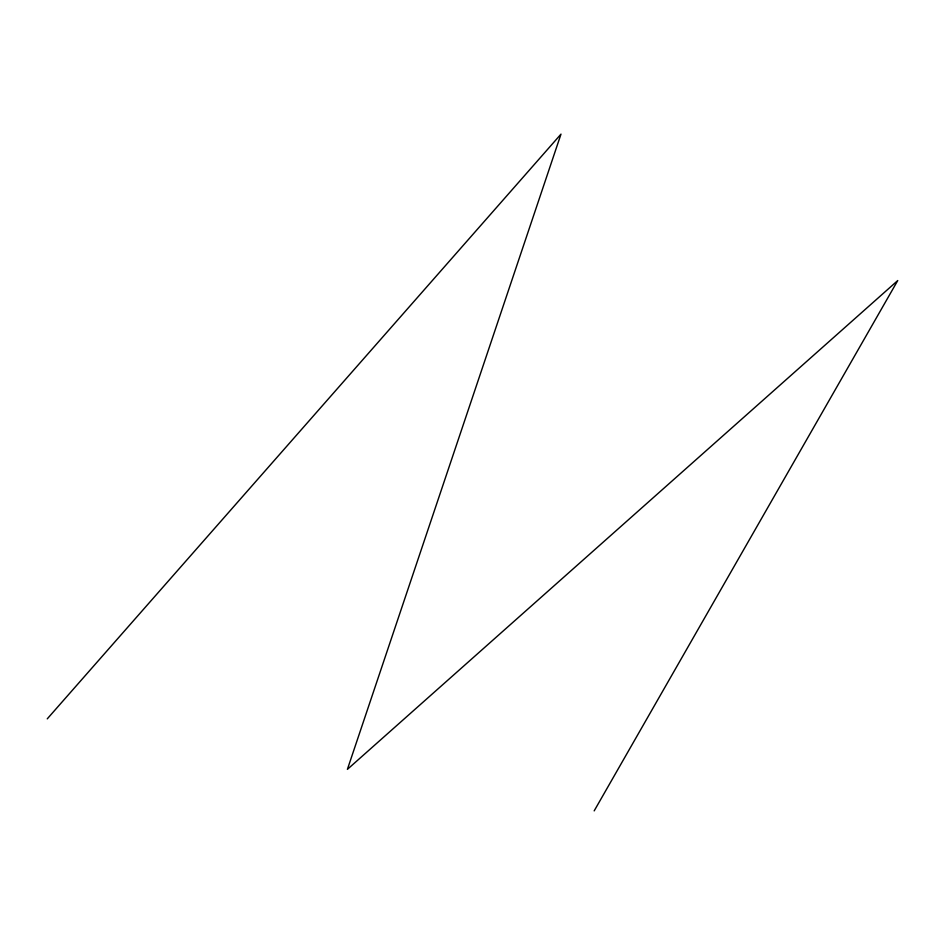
<?xml version="1.0" encoding="UTF-8"?>
<svg xmlns="http://www.w3.org/2000/svg" width="945" height="945" viewBox="0 0 945 945"><rect width="100%" height="100%" fill="white"/><g stroke="black" fill="none" stroke-linecap="round" stroke-linejoin="round"><path stroke-width="1.42" d="M594.169 810.881L897.75 280.547L347.394 769.36L560.999 134.119L47.25 718.861"/></g></svg>
